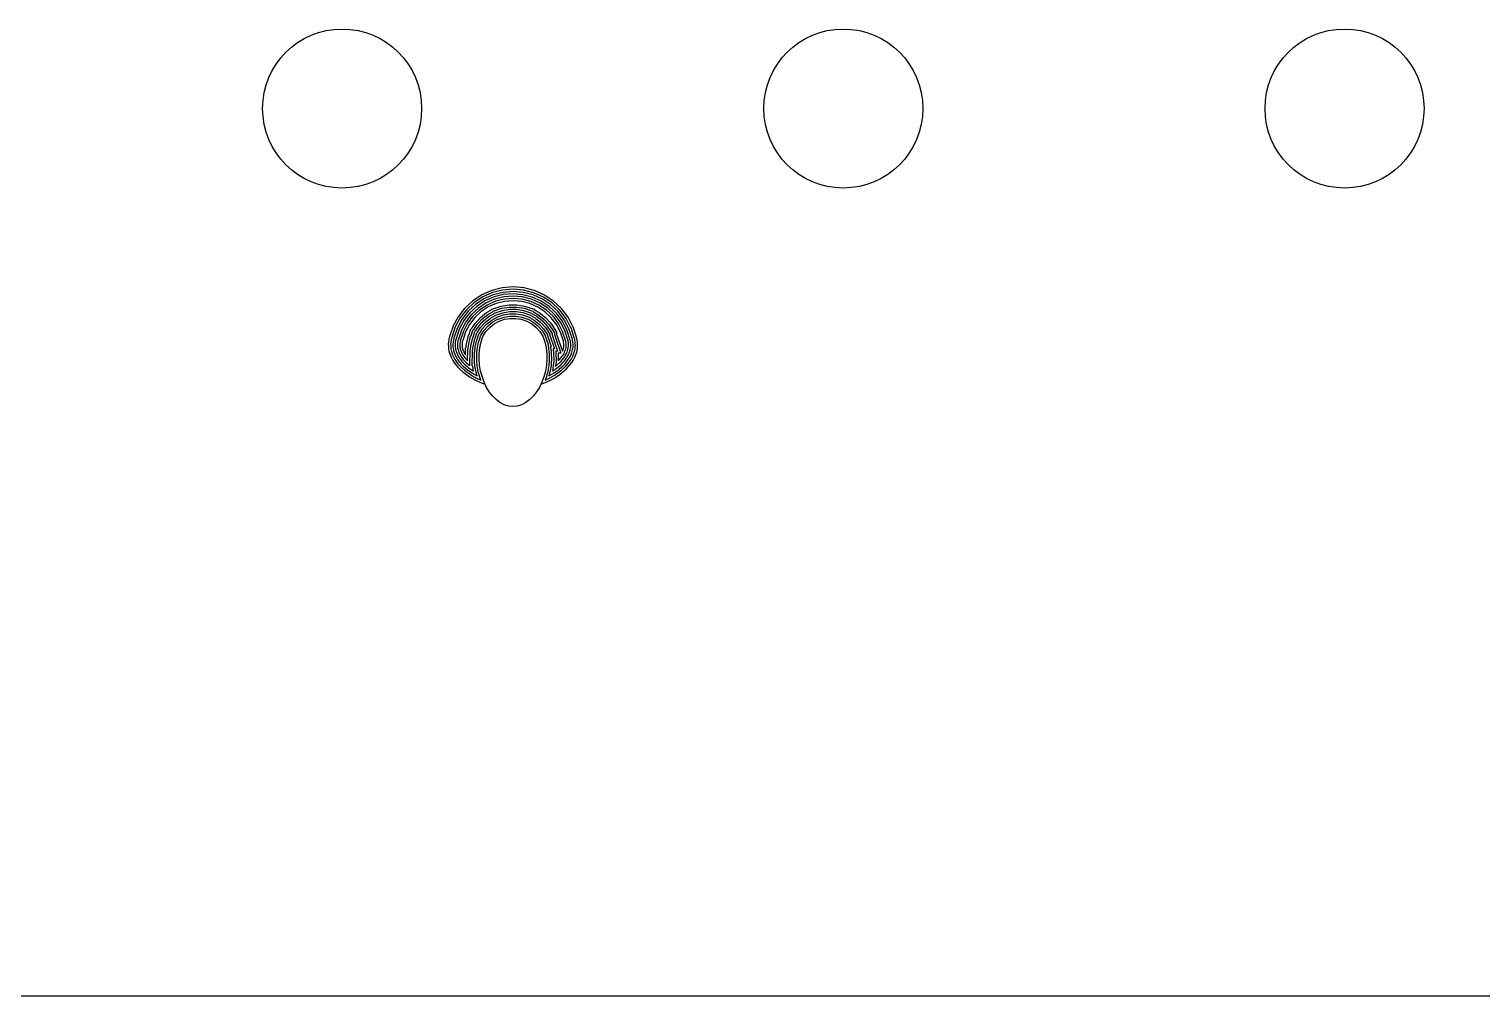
# Model space of a CAD drawing. Header units: millimetres. Extents: x -250 to 4, y -26 to 51.
# Drawn here: x -186.2 to -122.5, y -26.5 to 16 of the extents above; entities that cross this region are included whole.
import ezdxf

# ---------------------------------------------------------------- set-up
doc = ezdxf.new("R2010")
doc.units = ezdxf.units.MM
doc.layers.add('1', color=7, linetype='CONTINUOUS')

msp = doc.modelspace()

# ---------------------------------------------------------------- linework, layer by layer
at = {"layer": '1', "color": 1}
for p, q in [((-165.932, 4.508), (-166.37, 4.315)), ((-165.467, 4.625), (-165.932, 4.508)), ((-165.453, 4.525), (-165.897, 4.414)), ((-164.992, 4.664), (-165.467, 4.625)), ((-164.993, 4.563), (-165.453, 4.525)), ((-164.994, 4.464), (-165.432, 4.428)), ((-164.552, 4.425), (-164.994, 4.464)), ((-164.531, 4.523), (-164.993, 4.563)), ((-164.515, 4.622), (-164.992, 4.664)), ((-164.094, 4.41), (-164.531, 4.523)), ((-164.069, 4.507), (-164.515, 4.622)), ((-164.052, 4.502), (-164.069, 4.507)), ((-163.614, 4.307), (-164.052, 4.502)), ((-166.764, 4.055), (-167.118, 3.727)), ((-166.701, 3.977), (-167.042, 3.661)), ((-166.639, 3.898), (-166.965, 3.596)), ((-166.37, 4.315), (-166.764, 4.055)), ((-166.326, 4.225), (-166.701, 3.977)), ((-166.275, 4.138), (-166.639, 3.898)), ((-166.231, 4.048), (-166.576, 3.82)), ((-166.177, 3.963), (-166.517, 3.739)), ((-166.135, 3.871), (-166.451, 3.663)), ((-165.897, 4.414), (-166.326, 4.225)), ((-165.867, 4.318), (-166.275, 4.138)), ((-165.832, 4.224), (-166.231, 4.048)), ((-165.804, 4.128), (-166.177, 3.963)), ((-165.766, 4.034), (-166.135, 3.871)), ((-165.737, 3.938), (-166.082, 3.786)), ((-165.928, 3.686), (-165.514, 3.827)), ((-165.432, 4.428), (-165.867, 4.318)), ((-165.418, 4.328), (-165.832, 4.224)), ((-165.402, 4.229), (-165.804, 4.128)), ((-165.382, 4.131), (-165.766, 4.034)), ((-165.368, 4.031), (-165.737, 3.938)), ((-165.514, 3.827), (-165.171, 3.884)), ((-164.993, 4.363), (-165.418, 4.328)), ((-164.988, 4.263), (-165.402, 4.229)), ((-164.995, 4.162), (-165.382, 4.131)), ((-164.996, 4.062), (-165.368, 4.031)), ((-165.171, 3.884), (-164.827, 3.884)), ((-164.615, 4.028), (-164.996, 4.062)), ((-164.6, 4.128), (-164.995, 4.162)), ((-164.562, 4.325), (-164.993, 4.363)), ((-164.584, 4.227), (-164.988, 4.263)), ((-164.827, 3.884), (-164.487, 3.828)), ((-164.253, 3.935), (-164.615, 4.028)), ((-164.222, 4.03), (-164.6, 4.128)), ((-164.188, 4.125), (-164.584, 4.227)), ((-164.157, 4.22), (-164.562, 4.325)), ((-164.12, 4.313), (-164.552, 4.425)), ((-164.487, 3.828), (-164.072, 3.687)), ((-163.905, 3.78), (-164.253, 3.935)), ((-163.858, 3.868), (-164.222, 4.03)), ((-163.81, 3.957), (-164.188, 4.125)), ((-163.759, 4.043), (-164.157, 4.22)), ((-163.709, 4.13), (-164.12, 4.313)), ((-164.085, 4.408), (-164.094, 4.41)), ((-163.664, 4.22), (-164.085, 4.408)), ((-163.534, 3.651), (-163.858, 3.868)), ((-163.473, 3.731), (-163.81, 3.957)), ((-163.41, 3.81), (-163.759, 4.043)), ((-163.349, 3.89), (-163.709, 4.13)), ((-163.283, 3.965), (-163.664, 4.22)), ((-163.222, 4.045), (-163.614, 4.307)), ((-163.019, 3.58), (-163.349, 3.89)), ((-162.953, 3.655), (-163.283, 3.965)), ((-162.882, 3.726), (-163.222, 4.045)), ((-167.409, 3.349), (-167.633, 2.927)), ((-167.325, 3.295), (-167.544, 2.882)), ((-167.239, 3.242), (-167.45, 2.844)), ((-167.124, 3.718), (-167.409, 3.349)), ((-167.154, 3.189), (-167.356, 2.808)), ((-167.043, 3.66), (-167.325, 3.295)), ((-166.965, 3.596), (-167.239, 3.242)), ((-166.892, 3.527), (-167.154, 3.189)), ((-167.118, 3.727), (-167.124, 3.718)), ((-166.819, 3.459), (-167.073, 3.128)), ((-167.042, 3.661), (-167.043, 3.66)), ((-166.746, 3.39), (-166.988, 3.076)), ((-166.67, 3.324), (-166.904, 3.021)), ((-166.576, 3.82), (-166.892, 3.527)), ((-166.517, 3.739), (-166.819, 3.459)), ((-166.451, 3.663), (-166.746, 3.39)), ((-166.392, 3.582), (-166.67, 3.324)), ((-166.664, 3.067), (-166.428, 3.328)), ((-166.584, 3.006), (-166.36, 3.254)), ((-166.428, 3.328), (-166.154, 3.544)), ((-166.082, 3.786), (-166.392, 3.582)), ((-166.36, 3.254), (-166.099, 3.46)), ((-166.291, 3.181), (-166.044, 3.377)), ((-166.223, 3.108), (-165.988, 3.293)), ((-166.154, 3.544), (-165.967, 3.646)), ((-166.154, 3.035), (-165.933, 3.209)), ((-166.099, 3.46), (-165.908, 3.564)), ((-166.044, 3.377), (-165.846, 3.485)), ((-165.988, 3.293), (-165.785, 3.404)), ((-165.967, 3.646), (-165.928, 3.686)), ((-165.933, 3.209), (-165.725, 3.323)), ((-165.908, 3.564), (-165.873, 3.599)), ((-165.877, 3.126), (-165.663, 3.243)), ((-165.873, 3.599), (-165.489, 3.729)), ((-165.846, 3.485), (-165.819, 3.512)), ((-165.819, 3.512), (-165.465, 3.632)), ((-165.785, 3.404), (-165.765, 3.424)), ((-165.765, 3.424), (-165.44, 3.535)), ((-165.725, 3.323), (-165.711, 3.337)), ((-165.711, 3.337), (-165.416, 3.438)), ((-165.663, 3.243), (-165.656, 3.25)), ((-165.656, 3.25), (-165.391, 3.34)), ((-165.602, 3.163), (-165.367, 3.243)), ((-165.489, 3.729), (-165.162, 3.784)), ((-165.465, 3.632), (-165.154, 3.684)), ((-165.44, 3.535), (-165.146, 3.584)), ((-165.416, 3.438), (-165.138, 3.484)), ((-165.391, 3.34), (-165.129, 3.384)), ((-165.367, 3.243), (-165.121, 3.284)), ((-165.162, 3.784), (-164.835, 3.784)), ((-165.154, 3.684), (-164.843, 3.684)), ((-165.146, 3.584), (-164.851, 3.584)), ((-165.138, 3.484), (-164.86, 3.484)), ((-165.129, 3.384), (-164.868, 3.384)), ((-165.121, 3.284), (-164.876, 3.284)), ((-164.876, 3.284), (-164.633, 3.244)), ((-164.868, 3.384), (-164.609, 3.341)), ((-164.86, 3.484), (-164.584, 3.439)), ((-164.851, 3.584), (-164.56, 3.536)), ((-164.843, 3.684), (-164.535, 3.633)), ((-164.835, 3.784), (-164.511, 3.731)), ((-164.633, 3.244), (-164.398, 3.164)), ((-164.609, 3.341), (-164.344, 3.251)), ((-164.584, 3.439), (-164.289, 3.338)), ((-164.56, 3.536), (-164.235, 3.425)), ((-164.535, 3.633), (-164.181, 3.513)), ((-164.511, 3.731), (-164.127, 3.6)), ((-164.344, 3.251), (-164.337, 3.244)), ((-164.337, 3.244), (-164.123, 3.127)), ((-164.289, 3.338), (-164.275, 3.324)), ((-164.275, 3.324), (-164.067, 3.21)), ((-164.235, 3.425), (-164.215, 3.405)), ((-164.215, 3.405), (-164.012, 3.294)), ((-164.181, 3.513), (-164.154, 3.486)), ((-164.154, 3.486), (-163.956, 3.378)), ((-164.127, 3.6), (-164.092, 3.565)), ((-164.092, 3.565), (-163.901, 3.461)), ((-164.072, 3.687), (-164.033, 3.647)), ((-164.067, 3.21), (-163.846, 3.036)), ((-164.033, 3.647), (-163.846, 3.545)), ((-164.012, 3.294), (-163.777, 3.109)), ((-163.956, 3.378), (-163.709, 3.182)), ((-163.6, 3.576), (-163.905, 3.78)), ((-163.901, 3.461), (-163.64, 3.255)), ((-163.846, 3.545), (-163.572, 3.329)), ((-163.64, 3.255), (-163.417, 3.008)), ((-163.317, 3.311), (-163.6, 3.576)), ((-163.572, 3.329), (-163.337, 3.069)), ((-163.242, 3.378), (-163.534, 3.651)), ((-163.168, 3.445), (-163.473, 3.731)), ((-163.095, 3.514), (-163.41, 3.81)), ((-163.09, 3.013), (-163.317, 3.311)), ((-163.005, 3.067), (-163.242, 3.378)), ((-162.92, 3.12), (-163.168, 3.445)), ((-162.837, 3.176), (-163.095, 3.514)), ((-162.75, 3.227), (-163.019, 3.58)), ((-162.942, 3.644), (-162.953, 3.655)), ((-162.667, 3.283), (-162.942, 3.644)), ((-162.871, 3.715), (-162.882, 3.726)), ((-162.581, 3.335), (-162.871, 3.715)), ((-162.542, 2.827), (-162.75, 3.227)), ((-162.454, 2.876), (-162.667, 3.283)), ((-162.367, 2.925), (-162.581, 3.335)), ((-167.643, 2.896), (-167.781, 2.483)), ((-167.547, 2.869), (-167.686, 2.451)), ((-167.64, 2.909), (-167.643, 2.896)), ((-167.635, 2.922), (-167.64, 2.909)), ((-167.633, 2.927), (-167.635, 2.922)), ((-167.45, 2.842), (-167.591, 2.42)), ((-167.545, 2.878), (-167.547, 2.869)), ((-167.544, 2.882), (-167.545, 2.878)), ((-167.356, 2.808), (-167.496, 2.388)), ((-167.45, 2.844), (-167.45, 2.842)), ((-167.264, 2.769), (-167.397, 2.372)), ((-167.171, 2.73), (-167.301, 2.342)), ((-167.073, 3.128), (-167.264, 2.769)), ((-167.079, 2.691), (-167.206, 2.31)), ((-166.988, 3.076), (-167.171, 2.73)), ((-166.904, 3.021), (-167.079, 2.691)), ((-166.949, 2.548), (-166.924, 2.573)), ((-166.924, 2.573), (-166.845, 2.816)), ((-166.845, 2.816), (-166.787, 2.873)), ((-166.836, 2.521), (-166.757, 2.762)), ((-166.787, 2.873), (-166.664, 3.067)), ((-166.757, 2.762), (-166.708, 2.812)), ((-166.748, 2.467), (-166.67, 2.708)), ((-166.708, 2.812), (-166.584, 3.006)), ((-166.67, 2.708), (-166.63, 2.748)), ((-166.66, 2.413), (-166.582, 2.654)), ((-166.63, 2.748), (-166.504, 2.945)), ((-166.582, 2.654), (-166.555, 2.681)), ((-166.573, 2.359), (-166.494, 2.601)), ((-166.555, 2.681), (-166.424, 2.885)), ((-166.504, 2.945), (-166.291, 3.181)), ((-166.494, 2.601), (-166.475, 2.62)), ((-166.475, 2.62), (-166.345, 2.824)), ((-166.424, 2.885), (-166.223, 3.108)), ((-166.407, 2.547), (-166.395, 2.559)), ((-166.395, 2.559), (-166.265, 2.763)), ((-166.345, 2.824), (-166.154, 3.035)), ((-166.318, 2.494), (-166.185, 2.702)), ((-166.265, 2.763), (-166.086, 2.961)), ((-166.185, 2.702), (-166.017, 2.888)), ((-166.086, 2.961), (-165.877, 3.126)), ((-166.017, 2.888), (-165.822, 3.042)), ((-165.822, 3.042), (-165.603, 3.162)), ((-165.603, 3.162), (-165.602, 3.163)), ((-164.398, 3.164), (-164.397, 3.163)), ((-164.397, 3.163), (-164.178, 3.043)), ((-164.178, 3.043), (-163.983, 2.889)), ((-164.123, 3.127), (-163.914, 2.962)), ((-163.983, 2.889), (-163.815, 2.703)), ((-163.914, 2.962), (-163.735, 2.764)), ((-163.846, 3.036), (-163.656, 2.825)), ((-163.815, 2.703), (-163.683, 2.498)), ((-163.777, 3.109), (-163.576, 2.886)), ((-163.735, 2.764), (-163.583, 2.527)), ((-163.709, 3.182), (-163.496, 2.947)), ((-163.656, 2.825), (-163.483, 2.557)), ((-163.576, 2.886), (-163.383, 2.586)), ((-163.496, 2.947), (-163.283, 2.616)), ((-163.483, 2.557), (-163.483, 2.53)), ((-163.417, 3.008), (-163.183, 2.645)), ((-163.383, 2.586), (-163.383, 2.547)), ((-163.337, 3.069), (-163.083, 2.674)), ((-163.283, 2.616), (-163.283, 2.563)), ((-163.283, 2.563), (-163.039, 1.852)), ((-163.183, 2.645), (-163.183, 2.58)), ((-163.183, 2.58), (-162.899, 1.752)), ((-162.913, 2.674), (-163.09, 3.013)), ((-163.083, 2.674), (-163.083, 2.599)), ((-163.083, 2.599), (-162.825, 1.845)), ((-162.822, 2.716), (-163.005, 3.067)), ((-162.728, 2.752), (-162.92, 3.12)), ((-162.786, 2.29), (-162.913, 2.674)), ((-162.635, 2.789), (-162.837, 3.176)), ((-162.689, 2.315), (-162.822, 2.716)), ((-162.592, 2.34), (-162.728, 2.752)), ((-162.499, 2.376), (-162.635, 2.789)), ((-162.405, 2.411), (-162.542, 2.827)), ((-162.449, 2.865), (-162.454, 2.876)), ((-162.307, 2.434), (-162.449, 2.865)), ((-162.364, 2.92), (-162.367, 2.925)), ((-162.358, 2.907), (-162.364, 2.92)), ((-162.212, 2.465), (-162.358, 2.907)), ((-167.83, 2.252), (-167.837, 2.17)), ((-167.837, 2.17), (-167.834, 2.031)), ((-167.834, 2.031), (-167.825, 1.946)), ((-167.81, 2.376), (-167.83, 2.252)), ((-167.825, 1.946), (-167.826, 1.946)), ((-167.826, 1.946), (-167.81, 1.865)), ((-167.781, 2.483), (-167.81, 2.376)), ((-167.731, 2.236), (-167.737, 2.161)), ((-167.737, 2.161), (-167.734, 2.033)), ((-167.734, 2.033), (-167.725, 1.948)), ((-167.713, 2.35), (-167.731, 2.236)), ((-167.725, 1.948), (-167.712, 1.886)), ((-167.686, 2.451), (-167.713, 2.35)), ((-167.631, 2.229), (-167.637, 2.165)), ((-167.637, 2.165), (-167.634, 2.044)), ((-167.634, 2.044), (-167.626, 1.963)), ((-167.615, 2.331), (-167.631, 2.229)), ((-167.626, 1.963), (-167.615, 1.907)), ((-167.591, 2.42), (-167.615, 2.331)), ((-167.532, 2.219), (-167.537, 2.16)), ((-167.537, 2.16), (-167.534, 2.04)), ((-167.534, 2.04), (-167.527, 1.98)), ((-167.517, 2.309), (-167.532, 2.219)), ((-167.527, 1.98), (-167.517, 1.928)), ((-167.496, 2.388), (-167.517, 2.309)), ((-167.517, 1.928), (-167.509, 1.889)), ((-167.432, 2.207), (-167.436, 2.154)), ((-167.436, 2.154), (-167.434, 2.05)), ((-167.434, 2.05), (-167.427, 1.989)), ((-167.418, 2.292), (-167.432, 2.207)), ((-167.427, 1.989), (-167.419, 1.949)), ((-167.419, 1.949), (-167.412, 1.916)), ((-167.397, 2.372), (-167.418, 2.292)), ((-167.412, 1.916), (-167.372, 1.797)), ((-167.334, 2.183), (-167.336, 2.157)), ((-167.336, 2.157), (-167.334, 2.059)), ((-167.321, 2.267), (-167.334, 2.183)), ((-167.334, 2.059), (-167.33, 2.017)), ((-167.33, 2.017), (-167.321, 1.97)), ((-167.301, 2.342), (-167.321, 2.267)), ((-167.321, 1.97), (-167.319, 1.962)), ((-167.319, 1.962), (-167.315, 1.943)), ((-167.315, 1.943), (-167.277, 1.829)), ((-167.234, 2.183), (-167.236, 2.151)), ((-167.236, 2.151), (-167.234, 2.062)), ((-167.223, 2.248), (-167.234, 2.183)), ((-167.234, 2.062), (-167.23, 2.025)), ((-167.23, 2.025), (-167.223, 1.991)), ((-167.206, 2.31), (-167.223, 2.248)), ((-167.223, 1.991), (-167.217, 1.962)), ((-167.217, 1.962), (-167.183, 1.861)), ((-167.086, 1.689), (-167.082, 1.985)), ((-167.082, 1.985), (-167.057, 2.01)), ((-167.057, 2.01), (-167.048, 2.091)), ((-167.048, 2.091), (-166.949, 2.548)), ((-166.989, 1.417), (-166.982, 1.943)), ((-166.982, 1.943), (-166.961, 1.964)), ((-166.961, 1.964), (-166.949, 2.075)), ((-166.949, 2.075), (-166.858, 2.498)), ((-166.883, 1.901), (-166.866, 1.918)), ((-166.866, 1.918), (-166.85, 2.059)), ((-166.858, 2.498), (-166.836, 2.521)), ((-166.85, 2.059), (-166.766, 2.449)), ((-166.77, 1.872), (-166.751, 2.042)), ((-166.766, 2.449), (-166.748, 2.467)), ((-166.751, 2.042), (-166.675, 2.399)), ((-166.675, 2.399), (-166.66, 2.413)), ((-166.675, 1.826), (-166.653, 2.026)), ((-166.653, 2.026), (-166.583, 2.349)), ((-166.583, 2.349), (-166.573, 2.359)), ((-166.579, 1.78), (-166.554, 2.01)), ((-166.554, 2.01), (-166.492, 2.299)), ((-166.492, 2.299), (-166.485, 2.306)), ((-166.485, 2.306), (-166.407, 2.547)), ((-166.484, 1.734), (-166.455, 1.994)), ((-166.455, 1.994), (-166.4, 2.249)), ((-166.4, 2.249), (-166.398, 2.251)), ((-166.398, 2.251), (-166.319, 2.493)), ((-166.319, 2.493), (-166.318, 2.494)), ((-163.683, 2.498), (-163.683, 2.497)), ((-163.683, 2.497), (-163.599, 2.252)), ((-163.599, 2.252), (-163.6, 2.252)), ((-163.6, 2.252), (-163.545, 1.995)), ((-163.583, 2.527), (-163.583, 2.514)), ((-163.583, 2.514), (-163.459, 2.152)), ((-163.545, 1.995), (-163.516, 1.735)), ((-163.483, 2.53), (-163.319, 2.052)), ((-163.459, 2.152), (-163.476, 2.152)), ((-163.476, 2.152), (-163.446, 2.011)), ((-163.446, 2.011), (-163.421, 1.781)), ((-163.383, 2.547), (-163.179, 1.952)), ((-163.319, 2.052), (-163.352, 2.052)), ((-163.352, 2.052), (-163.347, 2.027)), ((-163.347, 2.027), (-163.325, 1.827)), ((-163.179, 1.952), (-163.239, 1.952)), ((-163.239, 1.952), (-163.23, 1.873)), ((-162.817, 1.865), (-162.781, 1.966)), ((-162.776, 2.25), (-162.786, 2.29)), ((-162.781, 1.966), (-162.767, 2.042)), ((-162.764, 2.17), (-162.776, 2.25)), ((-162.767, 2.042), (-162.765, 2.062)), ((-162.765, 2.062), (-162.762, 2.124)), ((-162.763, 2.153), (-162.764, 2.17)), ((-162.762, 2.124), (-162.763, 2.153)), ((-162.717, 1.846), (-162.686, 1.935)), ((-162.681, 2.281), (-162.689, 2.315)), ((-162.686, 1.935), (-162.669, 2.024)), ((-162.675, 2.253), (-162.681, 2.281)), ((-162.667, 2.198), (-162.675, 2.253)), ((-162.669, 2.024), (-162.664, 2.062)), ((-162.663, 2.143), (-162.667, 2.198)), ((-162.664, 2.062), (-162.662, 2.132)), ((-162.662, 2.132), (-162.663, 2.143)), ((-162.583, 2.303), (-162.592, 2.34)), ((-162.588, 1.913), (-162.57, 2.006)), ((-162.579, 2.283), (-162.583, 2.303)), ((-162.567, 2.209), (-162.579, 2.283)), ((-162.57, 2.006), (-162.564, 2.061)), ((-162.563, 2.153), (-162.567, 2.209)), ((-162.564, 2.061), (-162.562, 2.128)), ((-162.562, 2.128), (-162.563, 2.153)), ((-162.484, 2.316), (-162.499, 2.376)), ((-162.493, 1.882), (-162.469, 2.005)), ((-162.479, 2.292), (-162.484, 2.316)), ((-162.467, 2.219), (-162.479, 2.292)), ((-162.469, 2.005), (-162.465, 2.04)), ((-162.463, 2.161), (-162.467, 2.219)), ((-162.465, 2.04), (-162.462, 2.125)), ((-162.462, 2.125), (-162.463, 2.161)), ((-162.387, 2.341), (-162.405, 2.411)), ((-162.394, 1.864), (-162.373, 1.97)), ((-162.383, 2.324), (-162.387, 2.341)), ((-162.367, 2.222), (-162.383, 2.324)), ((-162.373, 1.97), (-162.364, 2.051)), ((-162.363, 2.165), (-162.367, 2.222)), ((-162.364, 2.051), (-162.362, 2.11)), ((-162.362, 2.11), (-162.363, 2.165)), ((-162.29, 2.366), (-162.307, 2.434)), ((-162.298, 1.833), (-162.272, 1.967)), ((-162.283, 2.334), (-162.29, 2.366)), ((-162.268, 2.237), (-162.283, 2.334)), ((-162.272, 1.967), (-162.265, 2.033)), ((-162.263, 2.162), (-162.268, 2.237)), ((-162.265, 2.033), (-162.262, 2.112)), ((-162.262, 2.112), (-162.263, 2.162)), ((-162.193, 2.391), (-162.212, 2.465)), ((-162.201, 1.808), (-162.174, 1.948)), ((-162.182, 2.342), (-162.193, 2.391)), ((-162.169, 2.253), (-162.183, 2.342)), ((-162.183, 2.342), (-162.182, 2.342)), ((-162.174, 1.948), (-162.165, 2.029)), ((-162.163, 2.169), (-162.169, 2.253)), ((-162.165, 2.029), (-162.162, 2.114)), ((-162.162, 2.114), (-162.163, 2.169)), ((-167.81, 1.865), (-167.798, 1.809)), ((-167.798, 1.809), (-167.797, 1.806)), ((-167.797, 1.806), (-167.744, 1.649)), ((-167.744, 1.649), (-167.717, 1.586)), ((-167.717, 1.586), (-167.64, 1.438)), ((-167.712, 1.886), (-167.701, 1.836)), ((-167.701, 1.836), (-167.649, 1.681)), ((-167.649, 1.681), (-167.628, 1.632)), ((-167.64, 1.438), (-167.593, 1.367)), ((-167.628, 1.632), (-167.551, 1.484)), ((-167.615, 1.907), (-167.614, 1.907)), ((-167.614, 1.907), (-167.604, 1.86)), ((-167.604, 1.86), (-167.555, 1.716)), ((-167.593, 1.367), (-167.498, 1.236)), ((-167.555, 1.716), (-167.533, 1.665)), ((-167.551, 1.484), (-167.512, 1.426)), ((-167.533, 1.665), (-167.47, 1.543)), ((-167.512, 1.426), (-167.417, 1.295)), ((-167.509, 1.889), (-167.465, 1.761)), ((-167.47, 1.543), (-167.431, 1.484)), ((-167.465, 1.761), (-167.441, 1.704)), ((-167.441, 1.704), (-167.383, 1.594)), ((-167.431, 1.484), (-167.347, 1.368)), ((-167.417, 1.295), (-167.349, 1.217)), ((-167.383, 1.594), (-167.35, 1.543)), ((-167.372, 1.797), (-167.354, 1.755)), ((-167.354, 1.755), (-167.295, 1.643)), ((-167.35, 1.543), (-167.262, 1.421)), ((-167.347, 1.368), (-167.271, 1.281)), ((-167.295, 1.643), (-167.259, 1.588)), ((-167.277, 1.829), (-167.265, 1.801)), ((-167.271, 1.281), (-167.186, 1.19)), ((-167.265, 1.801), (-167.206, 1.689)), ((-167.262, 1.421), (-167.203, 1.354)), ((-167.259, 1.588), (-167.181, 1.481)), ((-167.206, 1.689), (-167.188, 1.661)), ((-167.203, 1.354), (-167.118, 1.264)), ((-167.188, 1.661), (-167.106, 1.547)), ((-167.183, 1.861), (-167.174, 1.841)), ((-167.181, 1.481), (-167.13, 1.423)), ((-167.174, 1.841), (-167.122, 1.741)), ((-167.13, 1.423), (-167.044, 1.332)), ((-167.122, 1.741), (-167.107, 1.719)), ((-167.107, 1.719), (-167.086, 1.689)), ((-167.106, 1.547), (-167.045, 1.478)), ((-167.045, 1.478), (-166.989, 1.417)), ((-167.044, 1.332), (-166.937, 1.238)), ((-166.892, 1.202), (-166.883, 1.901)), ((-166.792, 1.191), (-166.783, 1.859)), ((-166.783, 1.859), (-166.77, 1.872)), ((-166.69, 1.291), (-166.684, 1.817)), ((-166.674, 1.291), (-166.69, 1.291)), ((-166.684, 1.817), (-166.675, 1.826)), ((-166.668, 1.202), (-166.674, 1.291)), ((-166.589, 1.391), (-166.584, 1.775)), ((-166.58, 1.391), (-166.589, 1.391)), ((-166.584, 1.775), (-166.579, 1.78)), ((-166.568, 1.214), (-166.58, 1.391)), ((-166.488, 1.491), (-166.485, 1.733)), ((-166.487, 1.491), (-166.488, 1.491)), ((-166.469, 1.226), (-166.487, 1.491)), ((-166.485, 1.733), (-166.484, 1.734)), ((-163.511, 1.487), (-163.529, 1.228)), ((-163.516, 1.735), (-163.515, 1.734)), ((-163.515, 1.734), (-163.51, 1.488)), ((-163.51, 1.488), (-163.511, 1.487)), ((-163.414, 1.442), (-163.43, 1.216)), ((-163.421, 1.781), (-163.416, 1.776)), ((-163.416, 1.776), (-163.409, 1.447)), ((-163.409, 1.447), (-163.414, 1.442)), ((-163.316, 1.399), (-163.33, 1.204)), ((-163.325, 1.827), (-163.317, 1.819)), ((-163.317, 1.819), (-163.308, 1.407)), ((-163.308, 1.407), (-163.316, 1.399)), ((-163.22, 1.353), (-163.231, 1.192)), ((-163.23, 1.873), (-163.218, 1.861)), ((-163.207, 1.366), (-163.22, 1.353)), ((-163.218, 1.861), (-163.207, 1.366)), ((-163.122, 1.311), (-163.131, 1.184)), ((-163.107, 1.326), (-163.122, 1.311)), ((-163.039, 1.852), (-163.117, 1.852)), ((-163.117, 1.852), (-163.107, 1.326)), ((-163.072, 1.23), (-162.943, 1.345)), ((-162.899, 1.752), (-163.015, 1.752)), ((-163.015, 1.752), (-163.009, 1.421)), ((-163.009, 1.421), (-162.954, 1.478)), ((-162.954, 1.478), (-162.893, 1.55)), ((-162.943, 1.345), (-162.886, 1.405)), ((-162.893, 1.55), (-162.823, 1.643)), ((-162.886, 1.405), (-162.806, 1.499)), ((-162.881, 1.265), (-162.804, 1.345)), ((-162.825, 1.845), (-162.817, 1.865)), ((-162.823, 1.643), (-162.788, 1.7)), ((-162.815, 1.19), (-162.729, 1.28)), ((-162.806, 1.499), (-162.739, 1.588)), ((-162.804, 1.345), (-162.739, 1.422)), ((-162.788, 1.7), (-162.738, 1.793)), ((-162.74, 1.422), (-162.649, 1.543)), ((-162.739, 1.422), (-162.74, 1.422)), ((-162.739, 1.588), (-162.702, 1.648)), ((-162.738, 1.793), (-162.717, 1.846)), ((-162.729, 1.28), (-162.653, 1.37)), ((-162.702, 1.648), (-162.649, 1.747)), ((-162.662, 1.205), (-162.58, 1.301)), ((-162.653, 1.37), (-162.571, 1.478)), ((-162.649, 1.747), (-162.625, 1.808)), ((-162.649, 1.543), (-162.617, 1.595)), ((-162.625, 1.808), (-162.588, 1.913)), ((-162.617, 1.595), (-162.554, 1.713)), ((-162.58, 1.301), (-162.485, 1.427)), ((-162.571, 1.478), (-162.532, 1.543)), ((-162.554, 1.713), (-162.53, 1.775)), ((-162.532, 1.543), (-162.463, 1.671)), ((-162.53, 1.775), (-162.493, 1.882)), ((-162.5, 1.241), (-162.405, 1.367)), ((-162.485, 1.427), (-162.449, 1.486)), ((-162.463, 1.671), (-162.437, 1.739)), ((-162.449, 1.486), (-162.374, 1.625)), ((-162.437, 1.739), (-162.394, 1.864)), ((-162.405, 1.367), (-162.361, 1.439)), ((-162.374, 1.625), (-162.34, 1.711)), ((-162.361, 1.439), (-162.282, 1.586)), ((-162.34, 1.711), (-162.298, 1.833)), ((-162.282, 1.586), (-162.257, 1.65)), ((-162.257, 1.65), (-162.256, 1.65)), ((-162.256, 1.65), (-162.201, 1.808)), ((-167.498, 1.236), (-167.422, 1.149)), ((-167.422, 1.149), (-167.329, 1.05)), ((-167.349, 1.217), (-167.263, 1.125)), ((-167.329, 1.05), (-167.188, 0.926)), ((-167.263, 1.125), (-167.125, 1.004)), ((-167.188, 0.926), (-167.132, 0.881)), ((-167.186, 1.19), (-167.063, 1.082)), ((-167.132, 0.881), (-166.909, 0.723)), ((-167.125, 1.004), (-167.074, 0.963)), ((-167.118, 1.264), (-167, 1.16)), ((-167.074, 0.963), (-166.851, 0.805)), ((-167.063, 1.082), (-167.016, 1.044)), ((-167.016, 1.044), (-166.803, 0.893)), ((-167, 1.16), (-166.948, 1.118)), ((-166.948, 1.118), (-166.749, 0.977)), ((-166.937, 1.238), (-166.892, 1.202)), ((-166.909, 0.723), (-166.673, 0.589)), ((-166.851, 0.805), (-166.631, 0.68)), ((-166.803, 0.893), (-166.574, 0.763)), ((-166.767, 1.191), (-166.792, 1.191)), ((-166.767, 1.19), (-166.767, 1.191)), ((-166.728, 0.965), (-166.767, 1.19)), ((-166.749, 0.977), (-166.728, 0.965)), ((-166.619, 0.919), (-166.668, 1.202)), ((-166.631, 0.68), (-166.404, 0.574)), ((-166.568, 0.76), (-166.619, 0.919)), ((-166.574, 0.763), (-166.568, 0.76)), ((-166.521, 0.943), (-166.568, 1.214)), ((-166.404, 0.574), (-166.521, 0.943)), ((-166.424, 0.967), (-166.469, 1.226)), ((-166.268, 0.479), (-166.424, 0.967)), ((-163.642, 0.717), (-163.73, 0.48)), ((-163.574, 0.97), (-163.642, 0.717)), ((-163.547, 0.687), (-163.588, 0.577)), ((-163.588, 0.577), (-163.411, 0.658)), ((-163.529, 1.228), (-163.574, 0.97)), ((-163.476, 0.948), (-163.547, 0.687)), ((-163.43, 1.216), (-163.476, 0.948)), ((-163.379, 0.927), (-163.422, 0.765)), ((-163.422, 0.765), (-163.232, 0.871)), ((-163.411, 0.658), (-163.376, 0.675)), ((-163.33, 1.204), (-163.379, 0.927)), ((-163.376, 0.675), (-163.185, 0.782)), ((-163.327, 0.588), (-163.134, 0.696)), ((-163.231, 1.192), (-163.271, 0.963)), ((-163.271, 0.963), (-163.247, 0.978)), ((-163.247, 0.978), (-163.046, 1.121)), ((-163.232, 0.871), (-163.199, 0.89)), ((-163.199, 0.89), (-163.194, 0.894)), ((-163.194, 0.894), (-162.979, 1.047)), ((-163.185, 0.782), (-163.139, 0.809)), ((-163.139, 0.809), (-163.133, 0.814)), ((-163.134, 0.696), (-163.095, 0.719)), ((-163.133, 0.814), (-162.927, 0.961)), ((-163.131, 1.184), (-163.117, 1.193)), ((-163.117, 1.193), (-163.072, 1.23)), ((-163.095, 0.719), (-163.083, 0.726)), ((-163.083, 0.726), (-163.073, 0.734)), ((-163.073, 0.734), (-162.863, 0.884)), ((-163.046, 1.121), (-163.005, 1.155)), ((-163.005, 1.155), (-162.881, 1.265)), ((-162.979, 1.047), (-162.939, 1.08)), ((-162.939, 1.08), (-162.815, 1.19)), ((-162.927, 0.961), (-162.872, 1.006)), ((-162.872, 1.006), (-162.737, 1.126)), ((-162.863, 0.884), (-162.806, 0.931)), ((-162.806, 0.931), (-162.671, 1.051)), ((-162.737, 1.126), (-162.662, 1.205)), ((-162.671, 1.051), (-162.574, 1.152)), ((-162.575, 1.152), (-162.5, 1.241)), ((-162.574, 1.152), (-162.575, 1.152)), ((-166.673, 0.589), (-166.421, 0.472)), ((-166.421, 0.472), (-166.421, 0.471)), ((-166.421, 0.471), (-166.229, 0.4)), ((-166.266, 0.477), (-166.268, 0.479)), ((-166.229, 0.4), (-166.266, 0.477)), ((-163.732, 0.478), (-163.769, 0.4)), ((-163.769, 0.4), (-163.625, 0.452)), ((-163.73, 0.48), (-163.732, 0.478)), ((-163.625, 0.451), (-163.577, 0.471)), ((-163.625, 0.452), (-163.625, 0.451)), ((-163.577, 0.472), (-163.369, 0.567)), ((-163.577, 0.471), (-163.577, 0.472)), ((-163.369, 0.567), (-163.327, 0.588))]:
    msp.add_line(p, q, dxfattribs=at)
at = {"layer": '1', "color": 0}
for p, q in [((-165.602, 3.163), (-165.367, 3.243)), ((-165.367, 3.243), (-165.121, 3.284)), ((-165.121, 3.284), (-164.876, 3.284)), ((-164.876, 3.284), (-164.633, 3.244)), ((-164.633, 3.244), (-164.398, 3.164)), ((-166.318, 2.494), (-166.185, 2.702)), ((-166.185, 2.702), (-166.017, 2.888)), ((-166.017, 2.888), (-165.822, 3.042)), ((-165.822, 3.042), (-165.603, 3.162)), ((-165.603, 3.162), (-165.602, 3.163)), ((-164.398, 3.164), (-164.397, 3.163)), ((-164.397, 3.163), (-164.178, 3.043)), ((-164.178, 3.043), (-163.983, 2.889)), ((-163.983, 2.889), (-163.815, 2.703)), ((-163.815, 2.703), (-163.683, 2.498)), ((-166.484, 1.734), (-166.455, 1.994)), ((-166.455, 1.994), (-166.4, 2.249)), ((-166.4, 2.249), (-166.398, 2.251)), ((-166.398, 2.251), (-166.319, 2.493)), ((-166.319, 2.493), (-166.318, 2.494)), ((-163.683, 2.498), (-163.683, 2.497)), ((-163.683, 2.497), (-163.599, 2.252)), ((-163.599, 2.252), (-163.6, 2.252)), ((-163.6, 2.252), (-163.545, 1.995)), ((-163.545, 1.995), (-163.516, 1.735)), ((-166.488, 1.491), (-166.485, 1.733)), ((-166.487, 1.491), (-166.488, 1.491)), ((-166.469, 1.226), (-166.487, 1.491)), ((-166.485, 1.733), (-166.484, 1.734)), ((-163.511, 1.487), (-163.529, 1.228)), ((-163.516, 1.735), (-163.515, 1.734)), ((-163.515, 1.734), (-163.51, 1.488)), ((-163.51, 1.488), (-163.511, 1.487)), ((-166.424, 0.967), (-166.469, 1.226)), ((-166.268, 0.479), (-166.424, 0.967)), ((-163.642, 0.717), (-163.73, 0.48)), ((-163.574, 0.97), (-163.642, 0.717)), ((-163.529, 1.228), (-163.574, 0.97)), ((-166.266, 0.477), (-166.268, 0.479)), ((-166.159, 0.255), (-166.266, 0.477)), ((-166.039, 0.063), (-166.159, 0.255)), ((-166.038, 0.063), (-166.039, 0.063)), ((-165.899, -0.116), (-166.038, 0.063)), ((-163.963, 0.058), (-164.102, -0.12)), ((-163.84, 0.254), (-163.963, 0.058)), ((-163.732, 0.478), (-163.84, 0.254)), ((-163.73, 0.48), (-163.732, 0.478)), ((-165.741, -0.276), (-165.899, -0.116)), ((-165.571, -0.407), (-165.741, -0.276)), ((-165.386, -0.506), (-165.571, -0.407)), ((-165.385, -0.505), (-165.386, -0.506)), ((-165.291, -0.541), (-165.385, -0.505)), ((-165.191, -0.567), (-165.291, -0.541)), ((-165.001, -0.588), (-165.191, -0.567)), ((-164.811, -0.568), (-165.001, -0.588)), ((-164.715, -0.544), (-164.811, -0.568)), ((-164.714, -0.543), (-164.715, -0.544)), ((-164.621, -0.51), (-164.714, -0.543)), ((-164.62, -0.509), (-164.621, -0.51)), ((-164.435, -0.412), (-164.62, -0.509)), ((-164.262, -0.28), (-164.435, -0.411)), ((-164.435, -0.411), (-164.435, -0.412)), ((-164.102, -0.12), (-164.262, -0.28)), ((-250.01, -26.466), (4.01, -26.466))]:
    msp.add_line(p, q, dxfattribs=at)
for centre in [(-172.499, 12.499), (-150.499, 12.499), (-128.499, 12.499)]:
    msp.add_circle(centre, 3.49, dxfattribs=at)

doc.saveas('drawing.dxf')
